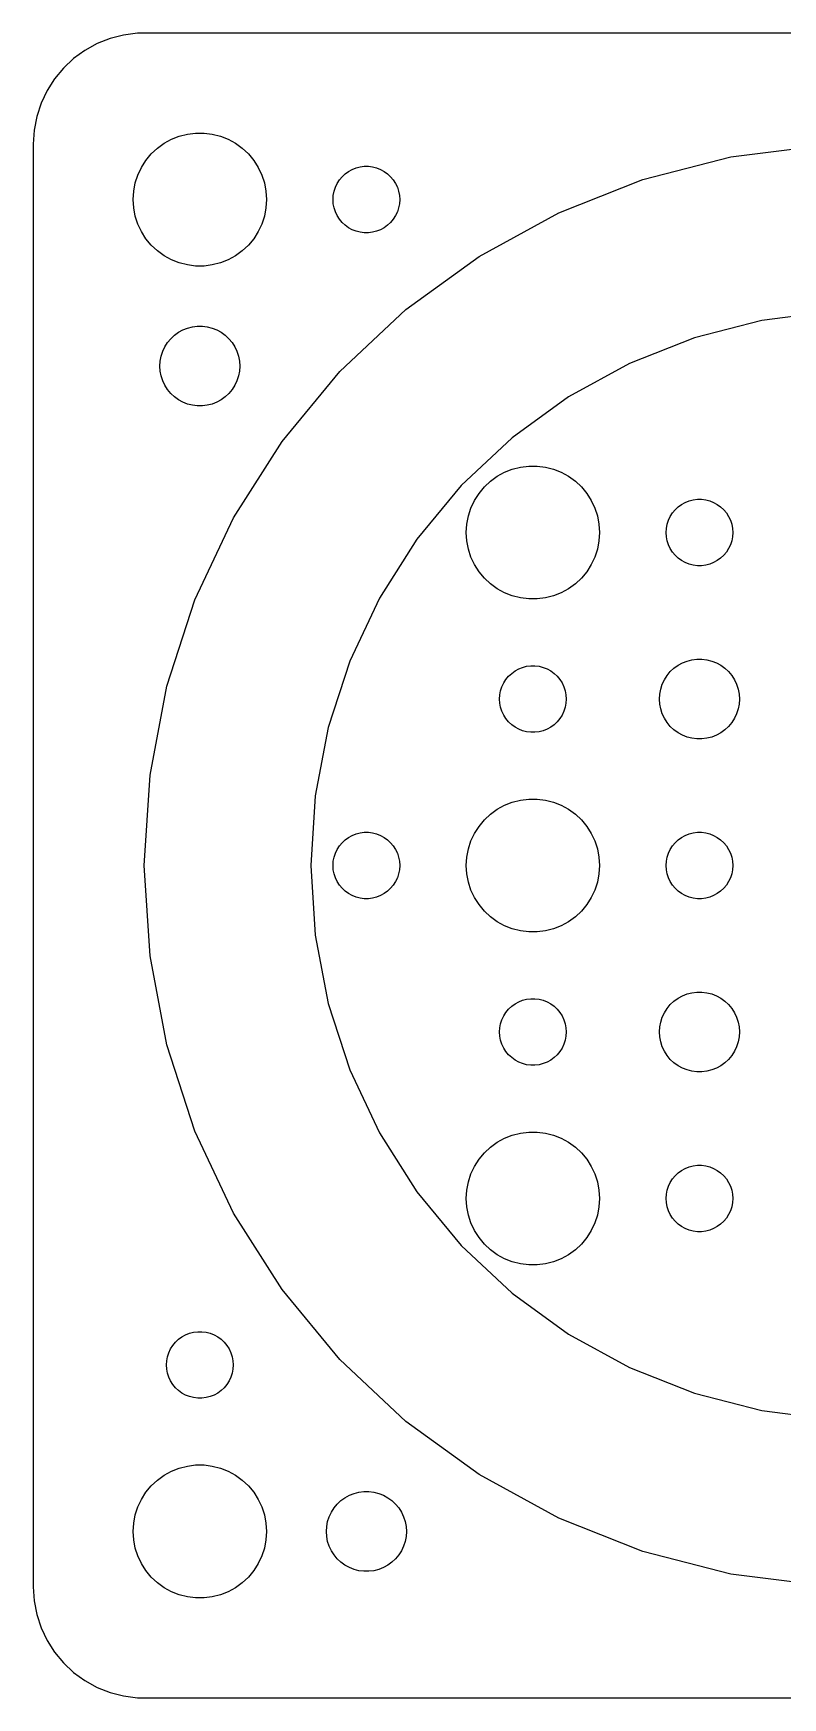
# Model space of a CAD drawing. Header units: metres. Extents: x -37.5 to 37.5, y -37.5 to 37.5.
# Drawn here: x -37.5 to -3.8, y -37.5 to 37.5 of the extents above; entities that cross this region are included whole.
import ezdxf

# ---------------------------------------------------------------- set-up
doc = ezdxf.new("R2010")
doc.units = ezdxf.units.M

msp = doc.modelspace()

# ---------------------------------------------------------------- linework, layer by layer
for p, q in [((-32.8139, 37.4901), (-33.4369, 37.4114)), ((32.8139, 37.4901), (-32.8139, 37.4901)), ((-34.6289, 37.0241), (-35.1791, 36.7216)), ((-34.0451, 37.2553), (-34.6289, 37.0241)), ((-33.4369, 37.4114), (-34.0451, 37.2553)), ((-35.6871, 36.3526), (-36.1448, 35.9227)), ((-35.1791, 36.7216), (-35.6871, 36.3526)), ((-36.5451, 35.4389), (-36.8815, 34.9088)), ((-36.1448, 35.9227), (-36.5451, 35.4389)), ((-36.8815, 34.9088), (-37.1489, 34.3406)), ((-37.3429, 33.7434), (-37.4606, 33.1267)), ((-37.1489, 34.3406), (-37.3429, 33.7434)), ((-37.4606, 33.1267), (-37.5, 32.5)), ((-30.5621, 32.9469), (-30.1884, 32.9941)), ((-30.1884, 32.9941), (-29.8116, 32.9941)), ((-29.8116, 32.9941), (-29.4379, 32.9469)), ((-37.5, 32.5), (-37.5, -32.5)), ((-32.1869, 32.0536), (-31.9123, 32.3115)), ((-31.9123, 32.3115), (-31.6075, 32.533)), ((-31.6075, 32.533), (-31.2773, 32.7145)), ((-31.2773, 32.7145), (-30.927, 32.8532)), ((-30.927, 32.8532), (-30.5621, 32.9469)), ((-29.4379, 32.9469), (-29.0729, 32.8532)), ((-29.0729, 32.8532), (-28.7227, 32.7145)), ((-28.7227, 32.7145), (-28.3925, 32.533)), ((-28.3925, 32.533), (-28.0877, 32.3115)), ((-28.0877, 32.3115), (-27.8131, 32.0536)), ((-6.08989, 31.9243), (-2.04068, 32.4359)), ((-32.6289, 31.4453), (-32.427, 31.7634)), ((-32.427, 31.7634), (-32.1869, 32.0536)), ((-27.8131, 32.0536), (-27.5729, 31.7634)), ((-27.5729, 31.7634), (-27.3711, 31.4453)), ((-22.7811, 31.4734), (-22.5942, 31.497)), ((-22.5942, 31.497), (-22.4058, 31.497)), ((-22.4058, 31.497), (-22.2189, 31.4734)), ((-10.043, 30.9093), (-6.08989, 31.9243)), ((-32.9763, 30.376), (-32.9057, 30.7461)), ((-32.9057, 30.7461), (-32.7893, 31.1044)), ((-32.7893, 31.1044), (-32.6289, 31.4453)), ((-27.3711, 31.4453), (-27.2107, 31.1044)), ((-27.2107, 31.1044), (-27.0942, 30.7461)), ((-27.0942, 30.7461), (-27.0237, 30.376)), ((-23.8145, 30.7226), (-23.7135, 30.8817)), ((-23.7135, 30.8817), (-23.5934, 31.0268)), ((-23.5934, 31.0268), (-23.4561, 31.1558)), ((-23.4561, 31.1558), (-23.3037, 31.2665)), ((-23.3037, 31.2665), (-23.1387, 31.3572)), ((-23.1387, 31.3572), (-22.9635, 31.4266)), ((-22.9635, 31.4266), (-22.7811, 31.4734)), ((-22.2189, 31.4734), (-22.0365, 31.4266)), ((-22.0365, 31.4266), (-21.8613, 31.3572)), ((-21.8613, 31.3572), (-21.6963, 31.2665)), ((-21.6963, 31.2665), (-21.5439, 31.1558)), ((-21.5439, 31.1558), (-21.4065, 31.0268)), ((-21.4065, 31.0268), (-21.2865, 30.8817)), ((-21.2865, 30.8817), (-21.1855, 30.7226)), ((-13.8378, 29.4069), (-10.043, 30.9093)), ((-33, 30), (-32.9763, 30.376)), ((-32.9763, 29.624), (-33, 30)), ((-27.0237, 30.376), (-27, 30)), ((-27, 30), (-27.0237, 29.624)), ((-24, 30), (-23.9882, 30.188)), ((-23.9882, 29.812), (-24, 30)), ((-23.9882, 30.188), (-23.9529, 30.373)), ((-23.9529, 30.373), (-23.8947, 30.5522)), ((-23.8947, 30.5522), (-23.8145, 30.7226)), ((-21.1855, 30.7226), (-21.1053, 30.5522)), ((-21.1053, 30.5522), (-21.0471, 30.373)), ((-21.0471, 30.373), (-21.0118, 30.188)), ((-21.0118, 30.188), (-21, 30)), ((-21, 30), (-21.0118, 29.812)), ((-32.9057, 29.2539), (-32.9763, 29.624)), ((-32.7893, 28.8956), (-32.9057, 29.2539)), ((-27.0942, 29.2539), (-27.2107, 28.8956)), ((-27.0237, 29.624), (-27.0942, 29.2539)), ((-23.9529, 29.627), (-23.9882, 29.812)), ((-23.8947, 29.4478), (-23.9529, 29.627)), ((-23.8145, 29.2774), (-23.8947, 29.4478)), ((-23.7135, 29.1183), (-23.8145, 29.2774)), ((-21.1855, 29.2774), (-21.2865, 29.1183)), ((-21.1053, 29.4478), (-21.1855, 29.2774)), ((-21.0471, 29.627), (-21.1053, 29.4478)), ((-21.0118, 29.812), (-21.0471, 29.627)), ((-17.4144, 27.4406), (-13.8378, 29.4069)), ((-32.6289, 28.5547), (-32.7893, 28.8956)), ((-32.427, 28.2366), (-32.6289, 28.5547)), ((-27.3711, 28.5547), (-27.5729, 28.2366)), ((-27.2107, 28.8956), (-27.3711, 28.5547)), ((-23.5934, 28.9732), (-23.7135, 29.1183)), ((-23.4561, 28.8442), (-23.5934, 28.9732)), ((-23.3037, 28.7335), (-23.4561, 28.8442)), ((-23.1387, 28.6427), (-23.3037, 28.7335)), ((-22.9635, 28.5734), (-23.1387, 28.6427)), ((-22.7811, 28.5266), (-22.9635, 28.5734)), ((-22.5942, 28.503), (-22.7811, 28.5266)), ((-22.4058, 28.503), (-22.5942, 28.503)), ((-22.2189, 28.5266), (-22.4058, 28.503)), ((-22.0365, 28.5734), (-22.2189, 28.5266)), ((-21.8613, 28.6427), (-22.0365, 28.5734)), ((-21.6963, 28.7335), (-21.8613, 28.6427)), ((-21.5439, 28.8442), (-21.6963, 28.7335)), ((-21.4065, 28.9732), (-21.5439, 28.8442)), ((-21.2865, 29.1183), (-21.4065, 28.9732)), ((-32.1869, 27.9464), (-32.427, 28.2366)), ((-31.9123, 27.6884), (-32.1869, 27.9464)), ((-27.8131, 27.9464), (-28.0877, 27.6884)), ((-27.5729, 28.2366), (-27.8131, 27.9464)), ((-31.6075, 27.467), (-31.9123, 27.6884)), ((-31.2773, 27.2855), (-31.6075, 27.467)), ((-30.927, 27.1468), (-31.2773, 27.2855)), ((-30.5621, 27.0531), (-30.927, 27.1468)), ((-30.1884, 27.0059), (-30.5621, 27.0531)), ((-29.8116, 27.0059), (-30.1884, 27.0059)), ((-29.4379, 27.0531), (-29.8116, 27.0059)), ((-29.0729, 27.1468), (-29.4379, 27.0531)), ((-28.7227, 27.2855), (-29.0729, 27.1468)), ((-28.3925, 27.467), (-28.7227, 27.2855)), ((-28.0877, 27.6884), (-28.3925, 27.467)), ((-20.7163, 25.0417), (-17.4144, 27.4406)), ((-23.6915, 22.2478), (-20.7163, 25.0417)), ((-1.56975, 24.9507), (-4.68452, 24.5572)), ((-31.1474, 23.8869), (-30.9645, 24.0198)), ((-30.9645, 24.0198), (-30.7664, 24.1287)), ((-30.7664, 24.1287), (-30.5562, 24.2119)), ((-30.5562, 24.2119), (-30.3373, 24.2681)), ((-30.3373, 24.2681), (-30.113, 24.2964)), ((-30.113, 24.2964), (-29.887, 24.2964)), ((-29.887, 24.2964), (-29.6627, 24.2681)), ((-29.6627, 24.2681), (-29.4438, 24.2119)), ((-29.4438, 24.2119), (-29.2336, 24.1287)), ((-29.2336, 24.1287), (-29.0355, 24.0198)), ((-29.0355, 24.0198), (-28.8526, 23.8869)), ((-4.68452, 24.5572), (-7.72542, 23.7764)), ((-31.6736, 23.1626), (-31.5773, 23.3672)), ((-31.5773, 23.3672), (-31.4562, 23.558)), ((-31.4562, 23.558), (-31.3121, 23.7322)), ((-31.3121, 23.7322), (-31.1474, 23.8869)), ((-28.8526, 23.8869), (-28.6879, 23.7322)), ((-28.6879, 23.7322), (-28.5438, 23.558)), ((-28.5438, 23.558), (-28.4226, 23.3672)), ((-28.4226, 23.3672), (-28.3264, 23.1626)), ((-7.72542, 23.7764), (-10.6445, 22.6207)), ((-31.8, 22.5), (-31.7858, 22.7256)), ((-31.7858, 22.2744), (-31.8, 22.5)), ((-31.7858, 22.7256), (-31.7434, 22.9476)), ((-31.7434, 22.9476), (-31.6736, 23.1626)), ((-28.3264, 23.1626), (-28.2565, 22.9476)), ((-28.2565, 22.9476), (-28.2142, 22.7256)), ((-28.2142, 22.7256), (-28.2, 22.5)), ((-28.2, 22.5), (-28.2142, 22.2744)), ((-10.6445, 22.6207), (-13.3957, 21.1082)), ((-31.7434, 22.0524), (-31.7858, 22.2744)), ((-31.6736, 21.8374), (-31.7434, 22.0524)), ((-31.5773, 21.6328), (-31.6736, 21.8374)), ((-28.3264, 21.8374), (-28.4226, 21.6328)), ((-28.2565, 22.0524), (-28.3264, 21.8374)), ((-28.2142, 22.2744), (-28.2565, 22.0524)), ((-26.293, 19.103), (-23.6915, 22.2478)), ((-31.4562, 21.442), (-31.5773, 21.6328)), ((-31.3121, 21.2678), (-31.4562, 21.442)), ((-31.1474, 21.1131), (-31.3121, 21.2678)), ((-30.9645, 20.9802), (-31.1474, 21.1131)), ((-28.8526, 21.1131), (-29.0355, 20.9802)), ((-28.6879, 21.2678), (-28.8526, 21.1131)), ((-28.5438, 21.442), (-28.6879, 21.2678)), ((-28.4226, 21.6328), (-28.5438, 21.442)), ((-13.3957, 21.1082), (-15.9356, 19.2628)), ((-30.7664, 20.8713), (-30.9645, 20.9802)), ((-30.5562, 20.7881), (-30.7664, 20.8713)), ((-30.3373, 20.7319), (-30.5562, 20.7881)), ((-30.113, 20.7036), (-30.3373, 20.7319)), ((-29.887, 20.7036), (-30.113, 20.7036)), ((-29.6627, 20.7319), (-29.887, 20.7036)), ((-29.4438, 20.7881), (-29.6627, 20.7319)), ((-29.2336, 20.8713), (-29.4438, 20.7881)), ((-29.0355, 20.9802), (-29.2336, 20.8713)), ((-28.48, 15.657), (-26.293, 19.103)), ((-15.9356, 19.2628), (-18.2242, 17.1137)), ((-17.1869, 17.0536), (-16.9123, 17.3115)), ((-16.9123, 17.3115), (-16.6075, 17.533)), ((-16.6075, 17.533), (-16.2773, 17.7145)), ((-16.2773, 17.7145), (-15.927, 17.8532)), ((-15.927, 17.8532), (-15.5621, 17.9469)), ((-15.5621, 17.9469), (-15.1884, 17.9941)), ((-15.1884, 17.9941), (-14.8116, 17.9941)), ((-14.8116, 17.9941), (-14.4379, 17.9469)), ((-14.4379, 17.9469), (-14.0729, 17.8532)), ((-14.0729, 17.8532), (-13.7227, 17.7145)), ((-13.7227, 17.7145), (-13.3925, 17.533)), ((-13.3925, 17.533), (-13.0877, 17.3115)), ((-13.0877, 17.3115), (-12.8131, 17.0536)), ((-18.2242, 17.1137), (-20.2254, 14.6946)), ((-17.6289, 16.4453), (-17.427, 16.7634)), ((-17.427, 16.7634), (-17.1869, 17.0536)), ((-12.8131, 17.0536), (-12.5729, 16.7634)), ((-12.5729, 16.7634), (-12.3711, 16.4453)), ((-7.78107, 16.4734), (-7.59418, 16.497)), ((-7.59418, 16.497), (-7.40581, 16.497)), ((-7.40581, 16.497), (-7.21892, 16.4734)), ((-17.9763, 15.376), (-17.9057, 15.7461)), ((-17.9057, 15.7461), (-17.7893, 16.1044)), ((-17.7893, 16.1044), (-17.6289, 16.4453)), ((-12.3711, 16.4453), (-12.2107, 16.1044)), ((-12.2107, 16.1044), (-12.0942, 15.7461)), ((-12.0942, 15.7461), (-12.0237, 15.376)), ((-8.81445, 15.7226), (-8.71352, 15.8817)), ((-8.71352, 15.8817), (-8.59344, 16.0268)), ((-8.59344, 16.0268), (-8.45613, 16.1558)), ((-8.45613, 16.1558), (-8.30373, 16.2665)), ((-8.30373, 16.2665), (-8.13866, 16.3572)), ((-8.13866, 16.3572), (-7.96352, 16.4266)), ((-7.96352, 16.4266), (-7.78107, 16.4734)), ((-7.21892, 16.4734), (-7.03647, 16.4266)), ((-7.03647, 16.4266), (-6.86133, 16.3572)), ((-6.86133, 16.3572), (-6.69626, 16.2665)), ((-6.69626, 16.2665), (-6.54385, 16.1558)), ((-6.54385, 16.1558), (-6.40654, 16.0268)), ((-6.40654, 16.0268), (-6.28647, 15.8817)), ((-6.28647, 15.8817), (-6.18553, 15.7226)), ((-30.2177, 11.964), (-28.48, 15.657)), ((-18, 15), (-17.9763, 15.376)), ((-17.9763, 14.624), (-18, 15)), ((-12.0237, 15.376), (-12, 15)), ((-12, 15), (-12.0237, 14.624)), ((-9, 15), (-8.98816, 15.188)), ((-8.98816, 14.812), (-9, 15)), ((-8.98816, 15.188), (-8.95287, 15.373)), ((-8.95287, 15.373), (-8.89465, 15.5522)), ((-8.89465, 15.5522), (-8.81445, 15.7226)), ((-6.18553, 15.7226), (-6.10533, 15.5522)), ((-6.10533, 15.5522), (-6.04712, 15.373)), ((-6.04712, 15.373), (-6.01183, 15.188)), ((-6.01183, 15.188), (-6, 15)), ((-6, 15), (-6.01183, 14.812)), ((-20.2254, 14.6946), (-21.9077, 12.0438)), ((-17.9057, 14.2539), (-17.9763, 14.624)), ((-17.7893, 13.8956), (-17.9057, 14.2539)), ((-12.0942, 14.2539), (-12.2107, 13.8956)), ((-12.0237, 14.624), (-12.0942, 14.2539)), ((-8.95287, 14.627), (-8.98816, 14.812)), ((-8.89465, 14.4478), (-8.95287, 14.627)), ((-8.81445, 14.2774), (-8.89465, 14.4478)), ((-8.71352, 14.1183), (-8.81445, 14.2774)), ((-6.18553, 14.2774), (-6.28647, 14.1183)), ((-6.10533, 14.4478), (-6.18553, 14.2774)), ((-6.04712, 14.627), (-6.10533, 14.4478)), ((-6.01183, 14.812), (-6.04712, 14.627)), ((-17.6289, 13.5547), (-17.7893, 13.8956)), ((-17.427, 13.2366), (-17.6289, 13.5547)), ((-12.3711, 13.5547), (-12.5729, 13.2366)), ((-12.2107, 13.8956), (-12.3711, 13.5547)), ((-8.59344, 13.9732), (-8.71352, 14.1183)), ((-8.45613, 13.8442), (-8.59344, 13.9732)), ((-8.30373, 13.7335), (-8.45613, 13.8442)), ((-8.13866, 13.6427), (-8.30373, 13.7335)), ((-7.96352, 13.5734), (-8.13866, 13.6427)), ((-7.78107, 13.5266), (-7.96352, 13.5734)), ((-7.59418, 13.5029), (-7.78107, 13.5266)), ((-7.40581, 13.5029), (-7.59418, 13.5029)), ((-7.21892, 13.5266), (-7.40581, 13.5029)), ((-7.03647, 13.5734), (-7.21892, 13.5266)), ((-6.86133, 13.6427), (-7.03647, 13.5734)), ((-6.69626, 13.7335), (-6.86133, 13.6427)), ((-6.54385, 13.8442), (-6.69626, 13.7335)), ((-6.40654, 13.9732), (-6.54385, 13.8442)), ((-6.28647, 14.1183), (-6.40654, 13.9732)), ((-17.1869, 12.9464), (-17.427, 13.2366)), ((-16.9123, 12.6884), (-17.1869, 12.9464)), ((-12.8131, 12.9464), (-13.0877, 12.6884)), ((-12.5729, 13.2366), (-12.8131, 12.9464)), ((-21.9077, 12.0438), (-23.2444, 9.20311)), ((-16.6075, 12.467), (-16.9123, 12.6884)), ((-16.2773, 12.2855), (-16.6075, 12.467)), ((-15.927, 12.1468), (-16.2773, 12.2855)), ((-15.5621, 12.0531), (-15.927, 12.1468)), ((-15.1884, 12.0059), (-15.5621, 12.0531)), ((-14.8116, 12.0059), (-15.1884, 12.0059)), ((-14.4379, 12.0531), (-14.8116, 12.0059)), ((-14.0729, 12.1468), (-14.4379, 12.0531)), ((-13.7227, 12.2855), (-14.0729, 12.1468)), ((-13.3925, 12.467), (-13.7227, 12.2855)), ((-13.0877, 12.6884), (-13.3925, 12.467)), ((-31.4789, 8.08241), (-30.2177, 11.964)), ((-23.2444, 9.20311), (-24.2146, 6.21724)), ((-8.64735, 8.88692), (-8.46448, 9.01978)), ((-8.46448, 9.01978), (-8.26639, 9.12868)), ((-8.26639, 9.12868), (-8.05623, 9.2119)), ((-8.05623, 9.2119), (-7.83728, 9.26811)), ((-7.83728, 9.26811), (-7.61302, 9.29645)), ((-7.61302, 9.29645), (-7.38696, 9.29645)), ((-7.38696, 9.29645), (-7.1627, 9.26811)), ((-7.1627, 9.26811), (-6.94376, 9.2119)), ((-6.94376, 9.2119), (-6.7336, 9.12868)), ((-6.7336, 9.12868), (-6.53551, 9.01978)), ((-6.53551, 9.01978), (-6.35263, 8.88692)), ((-16.3145, 8.22263), (-16.2135, 8.38167)), ((-16.2135, 8.38167), (-16.0934, 8.52681)), ((-16.0934, 8.52681), (-15.9561, 8.65576)), ((-15.9561, 8.65576), (-15.8037, 8.76648)), ((-15.8037, 8.76648), (-15.6387, 8.85724)), ((-15.6387, 8.85724), (-15.4635, 8.92657)), ((-15.4635, 8.92657), (-15.2811, 8.97342)), ((-15.2811, 8.97342), (-15.0942, 8.99704)), ((-15.0942, 8.99704), (-14.9058, 8.99704)), ((-14.9058, 8.99704), (-14.7189, 8.97342)), ((-14.7189, 8.97342), (-14.5365, 8.92657)), ((-14.5365, 8.92657), (-14.3613, 8.85724)), ((-14.3613, 8.85724), (-14.1963, 8.76648)), ((-14.1963, 8.76648), (-14.0439, 8.65576)), ((-14.0439, 8.65576), (-13.9065, 8.52681)), ((-13.9065, 8.52681), (-13.7865, 8.38167)), ((-13.7865, 8.38167), (-13.6855, 8.22263)), ((-9.17358, 8.16261), (-9.07735, 8.36714)), ((-9.07735, 8.36714), (-8.95622, 8.558)), ((-8.95622, 8.558), (-8.81213, 8.73218)), ((-8.81213, 8.73218), (-8.64735, 8.88692)), ((-6.35263, 8.88692), (-6.18785, 8.73218)), ((-6.18785, 8.73218), (-6.04376, 8.558)), ((-6.04376, 8.558), (-5.92264, 8.36714)), ((-5.92264, 8.36714), (-5.8264, 8.16261)), ((-32.2437, 4.07332), (-31.4789, 8.08241)), ((-16.5, 7.5), (-16.4882, 7.68799)), ((-16.4882, 7.312), (-16.5, 7.5)), ((-16.4882, 7.68799), (-16.4529, 7.87303)), ((-16.4529, 7.87303), (-16.3947, 8.05219)), ((-16.3947, 8.05219), (-16.3145, 8.22263)), ((-13.6855, 8.22263), (-13.6053, 8.05219)), ((-13.6053, 8.05219), (-13.5471, 7.87303)), ((-13.5471, 7.87303), (-13.5118, 7.68799)), ((-13.5118, 7.68799), (-13.5, 7.5)), ((-13.5, 7.5), (-13.5118, 7.312)), ((-9.29999, 7.5), (-9.2858, 7.72559)), ((-9.2858, 7.2744), (-9.29999, 7.5)), ((-9.2858, 7.72559), (-9.24344, 7.94763)), ((-9.24344, 7.94763), (-9.17358, 8.16261)), ((-5.8264, 8.16261), (-5.75655, 7.94763)), ((-5.75655, 7.94763), (-5.71419, 7.72559)), ((-5.71419, 7.72559), (-5.7, 7.5)), ((-5.7, 7.5), (-5.71419, 7.2744)), ((-16.4529, 7.12695), (-16.4882, 7.312)), ((-16.3947, 6.9478), (-16.4529, 7.12695)), ((-16.3145, 6.77736), (-16.3947, 6.9478)), ((-16.2135, 6.61832), (-16.3145, 6.77736)), ((-13.6855, 6.77736), (-13.7865, 6.61832)), ((-13.6053, 6.9478), (-13.6855, 6.77736)), ((-13.5471, 7.12695), (-13.6053, 6.9478)), ((-13.5118, 7.312), (-13.5471, 7.12695)), ((-9.24344, 7.05235), (-9.2858, 7.2744)), ((-9.17358, 6.83737), (-9.24344, 7.05235)), ((-9.07735, 6.63284), (-9.17358, 6.83737)), ((-5.8264, 6.83737), (-5.92264, 6.63284)), ((-5.75655, 7.05235), (-5.8264, 6.83737)), ((-5.71419, 7.2744), (-5.75655, 7.05235)), ((-24.2146, 6.21724), (-24.8029, 3.13332)), ((-16.0934, 6.47318), (-16.2135, 6.61832)), ((-15.9561, 6.34422), (-16.0934, 6.47318)), ((-15.8037, 6.23351), (-15.9561, 6.34422)), ((-15.6387, 6.14275), (-15.8037, 6.23351)), ((-15.4635, 6.07341), (-15.6387, 6.14275)), ((-15.2811, 6.02657), (-15.4635, 6.07341)), ((-15.0942, 6.00294), (-15.2811, 6.02657)), ((-14.9058, 6.00294), (-15.0942, 6.00294)), ((-14.7189, 6.02657), (-14.9058, 6.00294)), ((-14.5365, 6.07341), (-14.7189, 6.02657)), ((-14.3613, 6.14275), (-14.5365, 6.07341)), ((-14.1963, 6.23351), (-14.3613, 6.14275)), ((-14.0439, 6.34422), (-14.1963, 6.23351)), ((-13.9065, 6.47318), (-14.0439, 6.34422)), ((-13.7865, 6.61832), (-13.9065, 6.47318)), ((-8.95622, 6.44199), (-9.07735, 6.63284)), ((-8.81213, 6.26781), (-8.95622, 6.44199)), ((-8.64735, 6.11307), (-8.81213, 6.26781)), ((-8.46448, 5.98021), (-8.64735, 6.11307)), ((-6.35263, 6.11307), (-6.53551, 5.98021)), ((-6.18785, 6.26781), (-6.35263, 6.11307)), ((-6.04376, 6.44199), (-6.18785, 6.26781)), ((-5.92264, 6.63284), (-6.04376, 6.44199)), ((-8.26639, 5.87131), (-8.46448, 5.98021)), ((-8.05623, 5.78809), (-8.26639, 5.87131)), ((-7.83728, 5.73187), (-8.05623, 5.78809)), ((-7.61302, 5.70355), (-7.83728, 5.73187)), ((-7.38696, 5.70355), (-7.61302, 5.70355)), ((-7.1627, 5.73187), (-7.38696, 5.70355)), ((-6.94376, 5.78809), (-7.1627, 5.73187)), ((-6.7336, 5.87131), (-6.94376, 5.78809)), ((-6.53551, 5.98021), (-6.7336, 5.87131)), ((-32.5, 0), (-32.2437, 4.07332)), ((-24.8029, 3.13332), (-25, 0)), ((-17.1869, 2.05363), (-16.9123, 2.31154)), ((-16.9123, 2.31154), (-16.6075, 2.53297)), ((-16.6075, 2.53297), (-16.2773, 2.71448)), ((-16.2773, 2.71448), (-15.927, 2.85316)), ((-15.927, 2.85316), (-15.5621, 2.94685)), ((-15.5621, 2.94685), (-15.1884, 2.99408)), ((-15.1884, 2.99408), (-14.8116, 2.99408)), ((-14.8116, 2.99408), (-14.4379, 2.94685)), ((-14.4379, 2.94685), (-14.0729, 2.85316)), ((-14.0729, 2.85316), (-13.7227, 2.71448)), ((-13.7227, 2.71448), (-13.3925, 2.53297)), ((-13.3925, 2.53297), (-13.0877, 2.31154)), ((-13.0877, 2.31154), (-12.8131, 2.05363)), ((-17.6289, 1.44525), (-17.427, 1.76335)), ((-17.427, 1.76335), (-17.1869, 2.05363)), ((-12.8131, 2.05363), (-12.5729, 1.76335)), ((-12.5729, 1.76335), (-12.3711, 1.44525)), ((-23.8145, 0.722626), (-23.7135, 0.881668)), ((-23.7135, 0.881668), (-23.5934, 1.02681)), ((-23.5934, 1.02681), (-23.4561, 1.15576)), ((-23.4561, 1.15576), (-23.3037, 1.26648)), ((-23.3037, 1.26648), (-23.1387, 1.35724)), ((-23.1387, 1.35724), (-22.9635, 1.42657)), ((-22.9635, 1.42657), (-22.7811, 1.47342)), ((-22.7811, 1.47342), (-22.5942, 1.49704)), ((-22.5942, 1.49704), (-22.4058, 1.49704)), ((-22.4058, 1.49704), (-22.2189, 1.47342)), ((-22.2189, 1.47342), (-22.0365, 1.42657)), ((-22.0365, 1.42657), (-21.8613, 1.35724)), ((-21.8613, 1.35724), (-21.6963, 1.26648)), ((-21.6963, 1.26648), (-21.5439, 1.15576)), ((-21.5439, 1.15576), (-21.4065, 1.02681)), ((-21.4065, 1.02681), (-21.2865, 0.881668)), ((-21.2865, 0.881668), (-21.1855, 0.722626)), ((-17.9057, 0.746063), (-17.7893, 1.10437)), ((-17.7893, 1.10437), (-17.6289, 1.44525)), ((-12.3711, 1.44525), (-12.2107, 1.10437)), ((-12.2107, 1.10437), (-12.0942, 0.746063)), ((-8.81445, 0.722626), (-8.71352, 0.881668)), ((-8.71352, 0.881668), (-8.59344, 1.02681)), ((-8.59344, 1.02681), (-8.45613, 1.15576)), ((-8.45613, 1.15576), (-8.30373, 1.26648)), ((-8.30373, 1.26648), (-8.13866, 1.35724)), ((-8.13866, 1.35724), (-7.96352, 1.42657)), ((-7.96352, 1.42657), (-7.78107, 1.47342)), ((-7.78107, 1.47342), (-7.59418, 1.49704)), ((-7.59418, 1.49704), (-7.40581, 1.49704)), ((-7.40581, 1.49704), (-7.21892, 1.47342)), ((-7.21892, 1.47342), (-7.03647, 1.42657)), ((-7.03647, 1.42657), (-6.86133, 1.35724)), ((-6.86133, 1.35724), (-6.69626, 1.26648)), ((-6.69626, 1.26648), (-6.54385, 1.15576)), ((-6.54385, 1.15576), (-6.40654, 1.02681)), ((-6.40654, 1.02681), (-6.28647, 0.881668)), ((-6.28647, 0.881668), (-6.18553, 0.722626)), ((-32.2437, -4.07332), (-32.5, 0)), ((-25, 0), (-24.8029, -3.13332)), ((-24, 0), (-23.9882, 0.187988)), ((-23.9882, -0.187988), (-24, 0)), ((-23.9882, 0.187988), (-23.9529, 0.373032)), ((-23.9529, 0.373032), (-23.8947, 0.552185)), ((-23.8947, 0.552185), (-23.8145, 0.722626)), ((-21.1855, 0.722626), (-21.1053, 0.552185)), ((-21.1053, 0.552185), (-21.0471, 0.373032)), ((-21.0471, 0.373032), (-21.0118, 0.187988)), ((-21.0118, 0.187988), (-21, 0)), ((-21, 0), (-21.0118, -0.187988)), ((-18, 0), (-17.9763, 0.375992)), ((-17.9763, -0.375992), (-18, 0)), ((-17.9763, 0.375992), (-17.9057, 0.746063)), ((-12.0942, 0.746063), (-12.0237, 0.375992)), ((-12.0237, 0.375992), (-12, 0)), ((-12, 0), (-12.0237, -0.375992)), ((-9, 0), (-8.98816, 0.187988)), ((-8.98816, -0.187988), (-9, 0)), ((-8.98816, 0.187988), (-8.95287, 0.373032)), ((-8.95287, 0.373032), (-8.89465, 0.552185)), ((-8.89465, 0.552185), (-8.81445, 0.722626)), ((-6.18553, 0.722626), (-6.10533, 0.552185)), ((-6.10533, 0.552185), (-6.04712, 0.373032)), ((-6.04712, 0.373032), (-6.01183, 0.187988)), ((-6.01183, 0.187988), (-6, 0)), ((-6, 0), (-6.01183, -0.187988)), ((-23.9529, -0.373032), (-23.9882, -0.187988)), ((-23.8947, -0.552185), (-23.9529, -0.373032)), ((-23.8145, -0.722626), (-23.8947, -0.552185)), ((-23.7135, -0.881668), (-23.8145, -0.722626)), ((-21.1855, -0.722626), (-21.2865, -0.881668)), ((-21.1053, -0.552185), (-21.1855, -0.722626)), ((-21.0471, -0.373032), (-21.1053, -0.552185)), ((-21.0118, -0.187988), (-21.0471, -0.373032)), ((-17.9057, -0.746063), (-17.9763, -0.375992)), ((-17.7893, -1.10437), (-17.9057, -0.746063)), ((-12.0942, -0.746063), (-12.2107, -1.10437)), ((-12.0237, -0.375992), (-12.0942, -0.746063)), ((-8.95287, -0.373032), (-8.98816, -0.187988)), ((-8.89465, -0.552185), (-8.95287, -0.373032)), ((-8.81445, -0.722626), (-8.89465, -0.552185)), ((-8.71352, -0.881668), (-8.81445, -0.722626)), ((-6.18553, -0.722626), (-6.28647, -0.881668)), ((-6.10533, -0.552185), (-6.18553, -0.722626)), ((-6.04712, -0.373032), (-6.10533, -0.552185)), ((-6.01183, -0.187988), (-6.04712, -0.373032)), ((-23.5934, -1.02681), (-23.7135, -0.881668)), ((-23.4561, -1.15576), (-23.5934, -1.02681)), ((-23.3037, -1.26648), (-23.4561, -1.15576)), ((-23.1387, -1.35724), (-23.3037, -1.26648)), ((-22.9635, -1.42657), (-23.1387, -1.35724)), ((-22.7811, -1.47342), (-22.9635, -1.42657)), ((-22.5942, -1.49704), (-22.7811, -1.47342)), ((-22.4058, -1.49704), (-22.5942, -1.49704)), ((-22.2189, -1.47342), (-22.4058, -1.49704)), ((-22.0365, -1.42657), (-22.2189, -1.47342)), ((-21.8613, -1.35724), (-22.0365, -1.42657)), ((-21.6963, -1.26648), (-21.8613, -1.35724)), ((-21.5439, -1.15576), (-21.6963, -1.26648)), ((-21.4065, -1.02681), (-21.5439, -1.15576)), ((-21.2865, -0.881668), (-21.4065, -1.02681)), ((-17.6289, -1.44525), (-17.7893, -1.10437)), ((-17.427, -1.76335), (-17.6289, -1.44525)), ((-12.3711, -1.44525), (-12.5729, -1.76335)), ((-12.2107, -1.10437), (-12.3711, -1.44525)), ((-8.59344, -1.02681), (-8.71352, -0.881668)), ((-8.45613, -1.15576), (-8.59344, -1.02681)), ((-8.30373, -1.26648), (-8.45613, -1.15576)), ((-8.13866, -1.35724), (-8.30373, -1.26648)), ((-7.96352, -1.42657), (-8.13866, -1.35724)), ((-7.78107, -1.47342), (-7.96352, -1.42657)), ((-7.59418, -1.49704), (-7.78107, -1.47342)), ((-7.40581, -1.49704), (-7.59418, -1.49704)), ((-7.21892, -1.47342), (-7.40581, -1.49704)), ((-7.03647, -1.42657), (-7.21892, -1.47342)), ((-6.86133, -1.35724), (-7.03647, -1.42657)), ((-6.69626, -1.26648), (-6.86133, -1.35724)), ((-6.54385, -1.15576), (-6.69626, -1.26648)), ((-6.40654, -1.02681), (-6.54385, -1.15576)), ((-6.28647, -0.881668), (-6.40654, -1.02681)), ((-17.1869, -2.05363), (-17.427, -1.76335)), ((-16.9123, -2.31154), (-17.1869, -2.05363)), ((-12.8131, -2.05363), (-13.0877, -2.31154)), ((-12.5729, -1.76335), (-12.8131, -2.05363)), ((-16.6075, -2.53297), (-16.9123, -2.31154)), ((-16.2773, -2.71448), (-16.6075, -2.53297)), ((-15.927, -2.85316), (-16.2773, -2.71448)), ((-15.5621, -2.94685), (-15.927, -2.85316)), ((-15.1884, -2.99408), (-15.5621, -2.94685)), ((-14.8116, -2.99408), (-15.1884, -2.99408)), ((-14.4379, -2.94685), (-14.8116, -2.99408)), ((-14.0729, -2.85316), (-14.4379, -2.94685)), ((-13.7227, -2.71448), (-14.0729, -2.85316)), ((-13.3925, -2.53297), (-13.7227, -2.71448)), ((-13.0877, -2.31154), (-13.3925, -2.53297)), ((-24.8029, -3.13332), (-24.2146, -6.21724)), ((-31.4789, -8.08241), (-32.2437, -4.07332)), ((-8.64735, -6.11307), (-8.46448, -5.98021)), ((-8.46448, -5.98021), (-8.26639, -5.87131)), ((-8.26639, -5.87131), (-8.05623, -5.78809)), ((-8.05623, -5.78809), (-7.83728, -5.73187)), ((-7.83728, -5.73187), (-7.61302, -5.70355)), ((-7.61302, -5.70355), (-7.38696, -5.70355)), ((-7.38696, -5.70355), (-7.1627, -5.73187)), ((-7.1627, -5.73187), (-6.94376, -5.78809)), ((-6.94376, -5.78809), (-6.7336, -5.87131)), ((-6.7336, -5.87131), (-6.53551, -5.98021)), ((-6.53551, -5.98021), (-6.35263, -6.11307)), ((-24.2146, -6.21724), (-23.2444, -9.20311)), ((-16.3145, -6.77736), (-16.2135, -6.61832)), ((-16.2135, -6.61832), (-16.0934, -6.47318)), ((-16.0934, -6.47318), (-15.9561, -6.34422)), ((-15.9561, -6.34422), (-15.8037, -6.23351)), ((-15.8037, -6.23351), (-15.6387, -6.14275)), ((-15.6387, -6.14275), (-15.4635, -6.07341)), ((-15.4635, -6.07341), (-15.2811, -6.02657)), ((-15.2811, -6.02657), (-15.0942, -6.00294)), ((-15.0942, -6.00294), (-14.9058, -6.00294)), ((-14.9058, -6.00294), (-14.7189, -6.02657)), ((-14.7189, -6.02657), (-14.5365, -6.07341)), ((-14.5365, -6.07341), (-14.3613, -6.14275)), ((-14.3613, -6.14275), (-14.1963, -6.23351)), ((-14.1963, -6.23351), (-14.0439, -6.34422)), ((-14.0439, -6.34422), (-13.9065, -6.47318)), ((-13.9065, -6.47318), (-13.7865, -6.61832)), ((-13.7865, -6.61832), (-13.6855, -6.77736)), ((-9.17358, -6.83737), (-9.07735, -6.63284)), ((-9.07735, -6.63284), (-8.95622, -6.44199)), ((-8.95622, -6.44199), (-8.81213, -6.26781)), ((-8.81213, -6.26781), (-8.64735, -6.11307)), ((-6.35263, -6.11307), (-6.18785, -6.26781)), ((-6.18785, -6.26781), (-6.04376, -6.44199)), ((-6.04376, -6.44199), (-5.92264, -6.63284)), ((-5.92264, -6.63284), (-5.8264, -6.83737)), ((-16.5, -7.5), (-16.4882, -7.312)), ((-16.4882, -7.312), (-16.4529, -7.12695)), ((-16.4529, -7.12695), (-16.3947, -6.9478)), ((-16.3947, -6.9478), (-16.3145, -6.77736)), ((-13.6855, -6.77736), (-13.6053, -6.9478)), ((-13.6053, -6.9478), (-13.5471, -7.12695)), ((-13.5471, -7.12695), (-13.5118, -7.312)), ((-13.5118, -7.312), (-13.5, -7.5)), ((-9.29999, -7.5), (-9.2858, -7.2744)), ((-9.2858, -7.2744), (-9.24344, -7.05235)), ((-9.24344, -7.05235), (-9.17358, -6.83737)), ((-5.8264, -6.83737), (-5.75655, -7.05235)), ((-5.75655, -7.05235), (-5.71419, -7.2744)), ((-5.71419, -7.2744), (-5.7, -7.5)), ((-30.2177, -11.964), (-31.4789, -8.08241)), ((-16.4882, -7.68799), (-16.5, -7.5)), ((-16.4529, -7.87303), (-16.4882, -7.68799)), ((-16.3947, -8.05219), (-16.4529, -7.87303)), ((-16.3145, -8.22263), (-16.3947, -8.05219)), ((-16.2135, -8.38167), (-16.3145, -8.22263)), ((-13.6855, -8.22263), (-13.7865, -8.38167)), ((-13.6053, -8.05219), (-13.6855, -8.22263)), ((-13.5471, -7.87303), (-13.6053, -8.05219)), ((-13.5118, -7.68799), (-13.5471, -7.87303)), ((-13.5, -7.5), (-13.5118, -7.68799)), ((-9.2858, -7.72559), (-9.29999, -7.5)), ((-9.24344, -7.94763), (-9.2858, -7.72559)), ((-9.17358, -8.16261), (-9.24344, -7.94763)), ((-9.07735, -8.36714), (-9.17358, -8.16261)), ((-5.8264, -8.16261), (-5.92264, -8.36714)), ((-5.75655, -7.94763), (-5.8264, -8.16261)), ((-5.71419, -7.72559), (-5.75655, -7.94763)), ((-5.7, -7.5), (-5.71419, -7.72559)), ((-16.0934, -8.52681), (-16.2135, -8.38167)), ((-15.9561, -8.65576), (-16.0934, -8.52681)), ((-15.8037, -8.76648), (-15.9561, -8.65576)), ((-15.6387, -8.85724), (-15.8037, -8.76648)), ((-15.4635, -8.92657), (-15.6387, -8.85724)), ((-15.2811, -8.97342), (-15.4635, -8.92657)), ((-15.0942, -8.99704), (-15.2811, -8.97342)), ((-14.9058, -8.99704), (-15.0942, -8.99704)), ((-14.7189, -8.97342), (-14.9058, -8.99704)), ((-14.5365, -8.92657), (-14.7189, -8.97342)), ((-14.3613, -8.85724), (-14.5365, -8.92657)), ((-14.1963, -8.76648), (-14.3613, -8.85724)), ((-14.0439, -8.65576), (-14.1963, -8.76648)), ((-13.9065, -8.52681), (-14.0439, -8.65576)), ((-13.7865, -8.38167), (-13.9065, -8.52681)), ((-8.95622, -8.558), (-9.07735, -8.36714)), ((-8.81213, -8.73218), (-8.95622, -8.558)), ((-8.64735, -8.88692), (-8.81213, -8.73218)), ((-8.46448, -9.01978), (-8.64735, -8.88692)), ((-6.35263, -8.88692), (-6.53551, -9.01978)), ((-6.18785, -8.73218), (-6.35263, -8.88692)), ((-6.04376, -8.558), (-6.18785, -8.73218)), ((-5.92264, -8.36714), (-6.04376, -8.558)), ((-23.2444, -9.20311), (-21.9077, -12.0438)), ((-8.26639, -9.12868), (-8.46448, -9.01978)), ((-8.05623, -9.2119), (-8.26639, -9.12868)), ((-7.83728, -9.26811), (-8.05623, -9.2119)), ((-7.61302, -9.29645), (-7.83728, -9.26811)), ((-7.38696, -9.29645), (-7.61302, -9.29645)), ((-7.1627, -9.26811), (-7.38696, -9.29645)), ((-6.94376, -9.2119), (-7.1627, -9.26811)), ((-6.7336, -9.12868), (-6.94376, -9.2119)), ((-6.53551, -9.01978), (-6.7336, -9.12868)), ((-28.48, -15.657), (-30.2177, -11.964)), ((-21.9077, -12.0438), (-20.2254, -14.6946)), ((-17.1869, -12.9464), (-16.9123, -12.6884)), ((-16.9123, -12.6884), (-16.6075, -12.467)), ((-16.6075, -12.467), (-16.2773, -12.2855)), ((-16.2773, -12.2855), (-15.927, -12.1468)), ((-15.927, -12.1468), (-15.5621, -12.0531)), ((-15.5621, -12.0531), (-15.1884, -12.0059)), ((-15.1884, -12.0059), (-14.8116, -12.0059)), ((-14.8116, -12.0059), (-14.4379, -12.0531)), ((-14.4379, -12.0531), (-14.0729, -12.1468)), ((-14.0729, -12.1468), (-13.7227, -12.2855)), ((-13.7227, -12.2855), (-13.3925, -12.467)), ((-13.3925, -12.467), (-13.0877, -12.6884)), ((-13.0877, -12.6884), (-12.8131, -12.9464)), ((-17.6289, -13.5547), (-17.427, -13.2366)), ((-17.427, -13.2366), (-17.1869, -12.9464)), ((-12.8131, -12.9464), (-12.5729, -13.2366)), ((-12.5729, -13.2366), (-12.3711, -13.5547)), ((-17.9057, -14.2539), (-17.7893, -13.8956)), ((-17.7893, -13.8956), (-17.6289, -13.5547)), ((-12.3711, -13.5547), (-12.2107, -13.8956)), ((-12.2107, -13.8956), (-12.0942, -14.2539)), ((-8.81445, -14.2774), (-8.71352, -14.1183)), ((-8.71352, -14.1183), (-8.59344, -13.9732)), ((-8.59344, -13.9732), (-8.45613, -13.8442)), ((-8.45613, -13.8442), (-8.30373, -13.7335)), ((-8.30373, -13.7335), (-8.13866, -13.6427)), ((-8.13866, -13.6427), (-7.96352, -13.5734)), ((-7.96352, -13.5734), (-7.78107, -13.5266)), ((-7.78107, -13.5266), (-7.59418, -13.5029)), ((-7.59418, -13.5029), (-7.40581, -13.5029)), ((-7.40581, -13.5029), (-7.21892, -13.5266)), ((-7.21892, -13.5266), (-7.03647, -13.5734)), ((-7.03647, -13.5734), (-6.86133, -13.6427)), ((-6.86133, -13.6427), (-6.69626, -13.7335)), ((-6.69626, -13.7335), (-6.54385, -13.8442)), ((-6.54385, -13.8442), (-6.40654, -13.9732)), ((-6.40654, -13.9732), (-6.28647, -14.1183)), ((-6.28647, -14.1183), (-6.18553, -14.2774)), ((-20.2254, -14.6946), (-18.2242, -17.1137)), ((-18, -15), (-17.9763, -14.624)), ((-17.9763, -14.624), (-17.9057, -14.2539)), ((-12.0942, -14.2539), (-12.0237, -14.624)), ((-12.0237, -14.624), (-12, -15)), ((-9, -15), (-8.98816, -14.812)), ((-8.98816, -14.812), (-8.95287, -14.627)), ((-8.95287, -14.627), (-8.89465, -14.4478)), ((-8.89465, -14.4478), (-8.81445, -14.2774)), ((-6.18553, -14.2774), (-6.10533, -14.4478)), ((-6.10533, -14.4478), (-6.04712, -14.627)), ((-6.04712, -14.627), (-6.01183, -14.812)), ((-6.01183, -14.812), (-6, -15)), ((-26.293, -19.103), (-28.48, -15.657)), ((-17.9763, -15.376), (-18, -15)), ((-17.9057, -15.7461), (-17.9763, -15.376)), ((-12.0237, -15.376), (-12.0942, -15.7461)), ((-12, -15), (-12.0237, -15.376)), ((-8.98816, -15.188), (-9, -15)), ((-8.95287, -15.373), (-8.98816, -15.188)), ((-8.89465, -15.5522), (-8.95287, -15.373)), ((-8.81445, -15.7226), (-8.89465, -15.5522)), ((-8.71352, -15.8817), (-8.81445, -15.7226)), ((-6.18553, -15.7226), (-6.28647, -15.8817)), ((-6.10533, -15.5522), (-6.18553, -15.7226)), ((-6.04712, -15.373), (-6.10533, -15.5522)), ((-6.01183, -15.188), (-6.04712, -15.373)), ((-6, -15), (-6.01183, -15.188)), ((-17.7893, -16.1044), (-17.9057, -15.7461)), ((-17.6289, -16.4453), (-17.7893, -16.1044)), ((-17.427, -16.7634), (-17.6289, -16.4453)), ((-12.3711, -16.4453), (-12.5729, -16.7634)), ((-12.2107, -16.1044), (-12.3711, -16.4453)), ((-12.0942, -15.7461), (-12.2107, -16.1044)), ((-8.59344, -16.0268), (-8.71352, -15.8817)), ((-8.45613, -16.1558), (-8.59344, -16.0268)), ((-8.30373, -16.2665), (-8.45613, -16.1558)), ((-8.13866, -16.3572), (-8.30373, -16.2665)), ((-7.96352, -16.4266), (-8.13866, -16.3572)), ((-7.78107, -16.4734), (-7.96352, -16.4266)), ((-7.59418, -16.497), (-7.78107, -16.4734)), ((-7.21892, -16.4734), (-7.40581, -16.497)), ((-7.03647, -16.4266), (-7.21892, -16.4734)), ((-6.86133, -16.3572), (-7.03647, -16.4266)), ((-6.69626, -16.2665), (-6.86133, -16.3572)), ((-6.54385, -16.1558), (-6.69626, -16.2665)), ((-6.40654, -16.0268), (-6.54385, -16.1558)), ((-6.28647, -15.8817), (-6.40654, -16.0268)), ((-18.2242, -17.1137), (-15.9356, -19.2628)), ((-17.1869, -17.0536), (-17.427, -16.7634)), ((-16.9123, -17.3115), (-17.1869, -17.0536)), ((-12.8131, -17.0536), (-13.0877, -17.3115)), ((-12.5729, -16.7634), (-12.8131, -17.0536)), ((-7.40581, -16.497), (-7.59418, -16.497)), ((-16.6075, -17.533), (-16.9123, -17.3115)), ((-16.2773, -17.7145), (-16.6075, -17.533)), ((-15.927, -17.8532), (-16.2773, -17.7145)), ((-15.5621, -17.9469), (-15.927, -17.8532)), ((-15.1884, -17.9941), (-15.5621, -17.9469)), ((-14.8116, -17.9941), (-15.1884, -17.9941)), ((-14.4379, -17.9469), (-14.8116, -17.9941)), ((-14.0729, -17.8532), (-14.4379, -17.9469)), ((-13.7227, -17.7145), (-14.0729, -17.8532)), ((-13.3925, -17.533), (-13.7227, -17.7145)), ((-13.0877, -17.3115), (-13.3925, -17.533)), ((-23.6915, -22.2478), (-26.293, -19.103)), ((-15.9356, -19.2628), (-13.3957, -21.1082)), ((-31.3145, -21.7774), (-31.2135, -21.6183)), ((-31.2135, -21.6183), (-31.0934, -21.4732)), ((-31.0934, -21.4732), (-30.9561, -21.3442)), ((-30.9561, -21.3442), (-30.8037, -21.2335)), ((-30.8037, -21.2335), (-30.6387, -21.1427)), ((-30.6387, -21.1427), (-30.4635, -21.0734)), ((-30.4635, -21.0734), (-30.2811, -21.0266)), ((-30.2811, -21.0266), (-30.0942, -21.003)), ((-30.0942, -21.003), (-29.9058, -21.003)), ((-29.9058, -21.003), (-29.7189, -21.0266)), ((-29.7189, -21.0266), (-29.5365, -21.0734)), ((-29.5365, -21.0734), (-29.3613, -21.1427)), ((-29.3613, -21.1427), (-29.1963, -21.2335)), ((-29.1963, -21.2335), (-29.0439, -21.3442)), ((-29.0439, -21.3442), (-28.9065, -21.4732)), ((-28.9065, -21.4732), (-28.7865, -21.6183)), ((-28.7865, -21.6183), (-28.6855, -21.7774)), ((-13.3957, -21.1082), (-10.6445, -22.6207)), ((-31.5, -22.5), (-31.4882, -22.312)), ((-31.4882, -22.312), (-31.4529, -22.127)), ((-31.4529, -22.127), (-31.3947, -21.9478)), ((-31.3947, -21.9478), (-31.3145, -21.7774)), ((-28.6855, -21.7774), (-28.6053, -21.9478)), ((-28.6053, -21.9478), (-28.5471, -22.127)), ((-28.5471, -22.127), (-28.5118, -22.312)), ((-28.5118, -22.312), (-28.5, -22.5)), ((-20.7163, -25.0417), (-23.6915, -22.2478)), ((-31.4882, -22.688), (-31.5, -22.5)), ((-31.4529, -22.873), (-31.4882, -22.688)), ((-31.3947, -23.0522), (-31.4529, -22.873)), ((-31.3145, -23.2226), (-31.3947, -23.0522)), ((-31.2135, -23.3817), (-31.3145, -23.2226)), ((-28.6855, -23.2226), (-28.7865, -23.3817)), ((-28.6053, -23.0522), (-28.6855, -23.2226)), ((-28.5471, -22.873), (-28.6053, -23.0522)), ((-28.5118, -22.688), (-28.5471, -22.873)), ((-28.5, -22.5), (-28.5118, -22.688)), ((-10.6445, -22.6207), (-7.72542, -23.7764)), ((-31.0934, -23.5268), (-31.2135, -23.3817)), ((-30.9561, -23.6558), (-31.0934, -23.5268)), ((-30.8037, -23.7665), (-30.9561, -23.6558)), ((-30.6387, -23.8572), (-30.8037, -23.7665)), ((-30.4635, -23.9266), (-30.6387, -23.8572)), ((-30.2811, -23.9734), (-30.4635, -23.9266)), ((-30.0942, -23.997), (-30.2811, -23.9734)), ((-29.7189, -23.9734), (-29.9058, -23.997)), ((-29.5365, -23.9266), (-29.7189, -23.9734)), ((-29.3613, -23.8572), (-29.5365, -23.9266)), ((-29.1963, -23.7665), (-29.3613, -23.8572)), ((-29.0439, -23.6558), (-29.1963, -23.7665)), ((-28.9065, -23.5268), (-29.0439, -23.6558)), ((-28.7865, -23.3817), (-28.9065, -23.5268)), ((-7.72542, -23.7764), (-4.68452, -24.5572)), ((-29.9058, -23.997), (-30.0942, -23.997)), ((-4.68452, -24.5572), (-1.56975, -24.9507)), ((-17.4144, -27.4406), (-20.7163, -25.0417)), ((-32.1869, -27.9464), (-31.9123, -27.6884)), ((-31.9123, -27.6884), (-31.6075, -27.467)), ((-31.6075, -27.467), (-31.2773, -27.2855)), ((-31.2773, -27.2855), (-30.927, -27.1468)), ((-30.927, -27.1468), (-30.5621, -27.0531)), ((-30.5621, -27.0531), (-30.1884, -27.0059)), ((-30.1884, -27.0059), (-29.8116, -27.0059)), ((-29.8116, -27.0059), (-29.4379, -27.0531)), ((-29.4379, -27.0531), (-29.0729, -27.1468)), ((-29.0729, -27.1468), (-28.7227, -27.2855)), ((-28.7227, -27.2855), (-28.3925, -27.467)), ((-28.3925, -27.467), (-28.0877, -27.6884)), ((-28.0877, -27.6884), (-27.8131, -27.9464)), ((-13.8378, -29.4069), (-17.4144, -27.4406)), ((-32.6289, -28.5547), (-32.427, -28.2366)), ((-32.427, -28.2366), (-32.1869, -27.9464)), ((-27.8131, -27.9464), (-27.5729, -28.2366)), ((-27.5729, -28.2366), (-27.3711, -28.5547)), ((-23.6474, -28.6131), (-23.4645, -28.4802)), ((-23.4645, -28.4802), (-23.2664, -28.3713)), ((-23.2664, -28.3713), (-23.0562, -28.2881)), ((-23.0562, -28.2881), (-22.8373, -28.2319)), ((-22.8373, -28.2319), (-22.613, -28.2036)), ((-22.613, -28.2036), (-22.387, -28.2036)), ((-22.387, -28.2036), (-22.1627, -28.2319)), ((-22.1627, -28.2319), (-21.9438, -28.2881)), ((-21.9438, -28.2881), (-21.7336, -28.3713)), ((-21.7336, -28.3713), (-21.5355, -28.4802)), ((-21.5355, -28.4802), (-21.3526, -28.6131)), ((-32.9057, -29.2539), (-32.7893, -28.8956)), ((-32.7893, -28.8956), (-32.6289, -28.5547)), ((-27.3711, -28.5547), (-27.2107, -28.8956)), ((-27.2107, -28.8956), (-27.0942, -29.2539)), ((-24.1736, -29.3374), (-24.0773, -29.1328)), ((-24.0773, -29.1328), (-23.9562, -28.942)), ((-23.9562, -28.942), (-23.8121, -28.7678)), ((-23.8121, -28.7678), (-23.6474, -28.6131)), ((-21.3526, -28.6131), (-21.1879, -28.7678)), ((-21.1879, -28.7678), (-21.0438, -28.942)), ((-21.0438, -28.942), (-20.9226, -29.1328)), ((-20.9226, -29.1328), (-20.8264, -29.3374)), ((-33, -30), (-32.9763, -29.624)), ((-32.9763, -29.624), (-32.9057, -29.2539)), ((-27.0942, -29.2539), (-27.0237, -29.624)), ((-27.0237, -29.624), (-27, -30)), ((-24.3, -30), (-24.2858, -29.7744)), ((-24.2858, -29.7744), (-24.2434, -29.5524)), ((-24.2434, -29.5524), (-24.1736, -29.3374)), ((-20.8264, -29.3374), (-20.7565, -29.5524)), ((-20.7565, -29.5524), (-20.7142, -29.7744)), ((-20.7142, -29.7744), (-20.7, -30)), ((-10.043, -30.9093), (-13.8378, -29.4069)), ((-32.9763, -30.376), (-33, -30)), ((-32.9057, -30.7461), (-32.9763, -30.376)), ((-27.0237, -30.376), (-27.0942, -30.7461)), ((-27, -30), (-27.0237, -30.376)), ((-24.2858, -30.2256), (-24.3, -30)), ((-24.2434, -30.4476), (-24.2858, -30.2256)), ((-24.1736, -30.6626), (-24.2434, -30.4476)), ((-24.0773, -30.8672), (-24.1736, -30.6626)), ((-20.8264, -30.6626), (-20.9226, -30.8672)), ((-20.7565, -30.4476), (-20.8264, -30.6626)), ((-20.7142, -30.2256), (-20.7565, -30.4476)), ((-20.7, -30), (-20.7142, -30.2256)), ((-32.7893, -31.1044), (-32.9057, -30.7461)), ((-32.6289, -31.4453), (-32.7893, -31.1044)), ((-32.427, -31.7634), (-32.6289, -31.4453)), ((-27.3711, -31.4453), (-27.5729, -31.7634)), ((-27.2107, -31.1044), (-27.3711, -31.4453)), ((-27.0942, -30.7461), (-27.2107, -31.1044)), ((-23.9562, -31.058), (-24.0773, -30.8672)), ((-23.8121, -31.2322), (-23.9562, -31.058)), ((-23.6474, -31.3869), (-23.8121, -31.2322)), ((-23.4645, -31.5198), (-23.6474, -31.3869)), ((-21.3526, -31.3869), (-21.5355, -31.5198)), ((-21.1879, -31.2322), (-21.3526, -31.3869)), ((-21.0438, -31.058), (-21.1879, -31.2322)), ((-20.9226, -30.8672), (-21.0438, -31.058)), ((-6.08989, -31.9243), (-10.043, -30.9093)), ((-32.1869, -32.0536), (-32.427, -31.7634)), ((-31.9123, -32.3115), (-32.1869, -32.0536)), ((-27.8131, -32.0536), (-28.0877, -32.3115)), ((-27.5729, -31.7634), (-27.8131, -32.0536)), ((-23.2664, -31.6287), (-23.4645, -31.5198)), ((-23.0562, -31.7119), (-23.2664, -31.6287)), ((-22.8373, -31.7681), (-23.0562, -31.7119)), ((-22.613, -31.7964), (-22.8373, -31.7681)), ((-22.387, -31.7964), (-22.613, -31.7964)), ((-22.1627, -31.7681), (-22.387, -31.7964)), ((-21.9438, -31.7119), (-22.1627, -31.7681)), ((-21.7336, -31.6287), (-21.9438, -31.7119)), ((-21.5355, -31.5198), (-21.7336, -31.6287)), ((-2.04068, -32.4359), (-6.08989, -31.9243)), ((-37.5, -32.5), (-37.4606, -33.1267)), ((-31.6075, -32.533), (-31.9123, -32.3115)), ((-31.2773, -32.7145), (-31.6075, -32.533)), ((-30.927, -32.8532), (-31.2773, -32.7145)), ((-30.5621, -32.9469), (-30.927, -32.8532)), ((-30.1884, -32.9941), (-30.5621, -32.9469)), ((-29.4379, -32.9469), (-29.8116, -32.9941)), ((-29.0729, -32.8532), (-29.4379, -32.9469)), ((-28.7227, -32.7145), (-29.0729, -32.8532)), ((-28.3925, -32.533), (-28.7227, -32.7145)), ((-28.0877, -32.3115), (-28.3925, -32.533)), ((-37.4606, -33.1267), (-37.3429, -33.7434)), ((-29.8116, -32.9941), (-30.1884, -32.9941)), ((-37.3429, -33.7434), (-37.1489, -34.3406)), ((-37.1489, -34.3406), (-36.8815, -34.9088)), ((-36.8815, -34.9088), (-36.5451, -35.4389)), ((-36.5451, -35.4389), (-36.1448, -35.9227)), ((-36.1448, -35.9227), (-35.6871, -36.3526)), ((-35.6871, -36.3526), (-35.1791, -36.7216)), ((-35.1791, -36.7216), (-34.6289, -37.0241)), ((-34.6289, -37.0241), (-34.0451, -37.2553)), ((-34.0451, -37.2553), (-33.4369, -37.4114)), ((-33.4369, -37.4114), (-32.8139, -37.4901)), ((-32.8139, -37.4901), (32.8139, -37.4901))]:
    msp.add_line(p, q)

doc.saveas('drawing.dxf')
